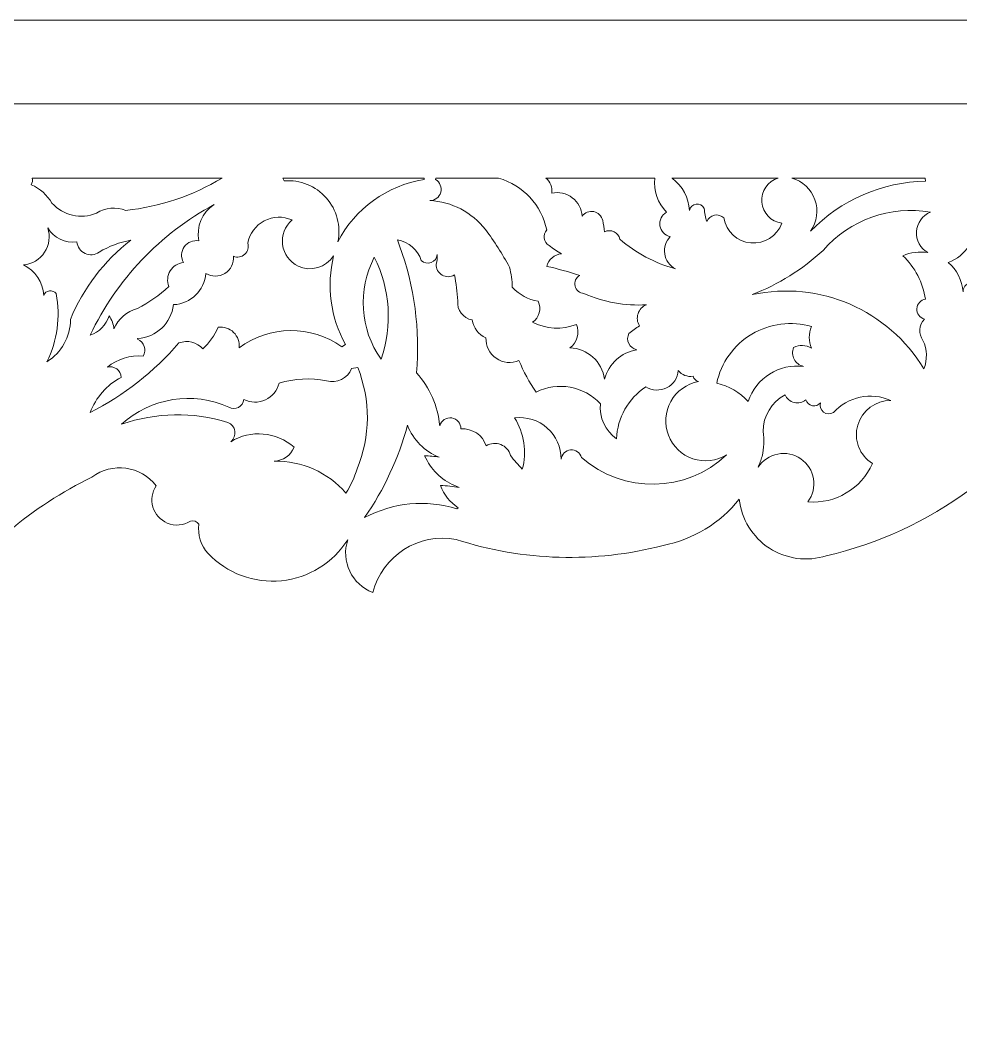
# Model space of a CAD drawing. Header units: millimetres. Extents: x 5152 to 5396, y 165 to 421.
# Drawn here: x 5253.8 to 5311.1, y 226.1 to 287.1 of the extents above; entities that cross this region are included whole.
import ezdxf

# ---------------------------------------------------------------- set-up
doc = ezdxf.new("R2010")
doc.units = ezdxf.units.MM
doc.header["$MEASUREMENT"] = 0
doc.layers.add('SITARA ALL', color=18, linetype='Continuous', true_color=0x000000)

msp = doc.modelspace()

# ---------------------------------------------------------------- linework, layer by layer
at = {"layer": 'SITARA ALL', "lineweight": 9}
for points, knots in [([(5152.045, 287.089), (5152.045, 287.089), (5396.045, 287.089), (5396.045, 287.089), (5396.045, 287.089), (5396.045, 165.089), (5396.045, 165.089), (5396.045, 165.089), (5152.045, 165.089), (5152.045, 165.089), (5152.045, 165.089), (5152.045, 287.089), (5152.045, 287.089)], [0, 0, 0, 0, 0.25, 0.25, 0.25, 0.5, 0.5, 0.5, 0.75, 0.75, 0.75, 1, 1, 1, 1]), ([(5201.198, 232.56), (5201.198, 232.56), (5201.195, 232.585), (5201.195, 232.585), (5201.195, 232.585), (5201.269, 232.667), (5201.269, 232.667), (5201.739, 233.186), (5201.859, 233.933), (5201.574, 234.573), (5199.808, 235.574), (5198.828, 237.55), (5199.097, 239.562), (5199.426, 239.058), (5199.963, 238.729), (5200.56, 238.665), (5201.158, 238.601), (5201.752, 238.809), (5202.18, 239.231), (5202.937, 239.98), (5202.977, 241.189), (5202.269, 241.984), (5202.015, 243.167), (5202.26, 244.403), (5202.946, 245.399), (5203.631, 246.396), (5204.699, 247.065), (5205.895, 247.25), (5207.404, 247.341), (5208.87, 247.783), (5210.179, 248.54), (5212.112, 248.686), (5214.048, 248.282), (5215.762, 247.375), (5216.573, 246.749), (5217.606, 246.487), (5218.617, 246.652), (5218.817, 246.448), (5219.106, 246.359), (5219.386, 246.416), (5219.665, 246.472), (5219.897, 246.666), (5220.002, 246.932), (5221.161, 246.471), (5222.469, 246.59), (5223.526, 247.252), (5224.583, 247.914), (5225.261, 249.038), (5225.353, 250.282), (5226.023, 250.115), (5226.71, 250.483), (5226.941, 251.134), (5227.37, 252.47), (5228.498, 253.464), (5229.878, 253.72), (5231.847, 254.376), (5233.875, 254.842), (5235.932, 255.113), (5238.096, 255.061), (5240.177, 255.938), (5241.649, 257.525), (5241.159, 256.593), (5241.425, 255.444), (5242.276, 254.825), (5243.239, 255.18), (5243.855, 256.123), (5243.79, 257.148), (5244.793, 255.657), (5246.389, 254.671), (5248.171, 254.444), (5249.954, 254.216), (5251.746, 254.768), (5253.092, 255.96), (5254.644, 257.261), (5256.348, 258.372), (5258.166, 259.267), (5259.395, 260.188), (5261.138, 259.946), (5262.073, 258.729), (5261.82, 258.349), (5261.749, 257.876), (5261.879, 257.439), (5262.01, 257.001), (5262.329, 256.645), (5262.749, 256.466), (5263.212, 256.27), (5263.74, 256.313), (5264.165, 256.58), (5264.354, 256.631), (5264.555, 256.562), (5264.673, 256.406), (5264.591, 255.753), (5264.797, 255.097), (5265.238, 254.609), (5266.39, 253.399), (5268.033, 252.788), (5269.695, 252.953), (5271.357, 253.118), (5272.849, 254.04), (5273.74, 255.452), (5273.308, 254.142), (5273.977, 252.723), (5275.264, 252.226), (5275.823, 254.48), (5278.051, 255.901), (5280.331, 255.463), (5284.411, 254.145), (5288.781, 254.018), (5292.93, 255.099), (5294.76, 255.462), (5296.401, 256.458), (5297.568, 257.913), (5297.702, 256.696), (5298.375, 255.604), (5299.402, 254.937), (5300.429, 254.271), (5301.7, 254.101), (5302.866, 254.474), (5306.034, 255.199), (5309.015, 256.575), (5311.622, 258.515), (5313.451, 260.014), (5315.985, 260.317), (5318.116, 259.293), (5317.624, 258.866), (5317.413, 258.2), (5317.569, 257.568), (5317.725, 256.935), (5318.221, 256.443), (5318.856, 256.294), (5319.824, 256.073), (5320.815, 256.55), (5321.246, 257.445), (5321.677, 258.339), (5321.434, 259.412), (5320.657, 260.032), (5321.497, 259.621), (5322.221, 259.005), (5322.761, 258.241), (5322.868, 258.046), (5323.108, 257.967), (5323.31, 258.06), (5323.512, 258.154), (5323.608, 258.387), (5323.529, 258.596), (5323.843, 258.033), (5324.249, 257.527), (5324.729, 257.097), (5324.998, 256.949), (5325.327, 256.962), (5325.583, 257.132), (5325.839, 257.302), (5325.979, 257.601), (5325.946, 257.907), (5326.886, 257.382), (5327.917, 257.038), (5328.984, 256.894), (5329.043, 256.612), (5329.277, 256.401), (5329.564, 256.372), (5329.85, 256.343), (5330.122, 256.503), (5330.237, 256.767), (5330.244, 257.166), (5330.424, 257.543), (5330.731, 257.798), (5331.038, 258.054), (5331.441, 258.163), (5331.835, 258.097), (5332.78, 257.895), (5333.742, 258.356), (5334.175, 259.22), (5334.38, 258.999), (5334.666, 258.871), (5334.968, 258.865), (5335.269, 258.859), (5335.56, 258.977), (5335.773, 259.191), (5336.43, 259.678), (5337.293, 259.79), (5338.052, 259.486), (5338.098, 259.16), (5338.317, 258.884), (5338.626, 258.767), (5338.934, 258.65), (5339.281, 258.711), (5339.532, 258.925), (5341.251, 259.633), (5343.174, 259.675), (5344.922, 259.043), (5345.348, 258.773), (5345.85, 258.653), (5346.352, 258.699), (5347.598, 258.7), (5348.71, 259.476), (5349.139, 260.646), (5349.139, 260.646), (5349.38, 260.646), (5349.38, 260.646), (5349.38, 260.646), (5349.38, 258.02), (5349.38, 258.02), (5349.38, 258.02), (5354.045, 258.02), (5354.045, 258.02), (5354.045, 258.02), (5354.045, 281.993), (5354.045, 281.993), (5354.045, 281.993), (5154.045, 281.993), (5154.045, 281.993), (5154.045, 281.993), (5154.045, 170.186), (5154.045, 170.186), (5154.045, 170.186), (5158.028, 170.186), (5158.028, 170.186), (5158.028, 170.186), (5158.028, 174.65), (5158.028, 174.65), (5158.193, 173.256), (5158.888, 171.981), (5159.969, 171.086), (5160.88, 170.61), (5161.944, 170.521), (5162.921, 170.84), (5163.54, 171.071), (5163.982, 171.623), (5164.069, 172.278), (5164.156, 172.933), (5163.875, 173.582), (5163.338, 173.966), (5162.593, 174.139), (5161.962, 174.632), (5161.613, 175.312), (5161.264, 175.992), (5161.233, 176.792), (5161.527, 177.498), (5162.671, 179.086), (5163.93, 180.589), (5165.291, 181.995), (5166.652, 183.562), (5167.136, 185.704), (5166.58, 187.703), (5167.16, 187.907), (5167.62, 188.354), (5167.839, 188.928), (5168.059, 189.502), (5168.015, 190.143), (5167.719, 190.681), (5168.069, 190.674), (5168.406, 190.813), (5168.651, 191.064), (5168.795, 191.307), (5169.004, 191.504), (5169.256, 191.633), (5169.172, 192.051), (5168.899, 192.406), (5168.515, 192.592), (5168.132, 192.779), (5167.683, 192.775), (5167.303, 192.582), (5167.751, 193.168), (5167.898, 193.93), (5167.698, 194.64), (5167.19, 196.171), (5167.47, 197.855), (5168.443, 199.14), (5168.598, 198.865), (5168.925, 198.736), (5169.226, 198.832), (5169.527, 198.928), (5169.719, 199.221), (5169.686, 199.536), (5169.786, 199.326), (5170.024, 199.221), (5170.246, 199.29), (5170.384, 199.332), (5170.495, 199.436), (5170.546, 199.572), (5170.597, 199.707), (5170.582, 199.859), (5170.506, 199.982), (5170.722, 199.697), (5171.109, 199.606), (5171.429, 199.764), (5171.75, 199.921), (5171.914, 200.284), (5171.82, 200.628), (5172.203, 200.142), (5172.485, 199.585), (5172.649, 198.988), (5173.18, 199.119), (5173.615, 199.499), (5173.815, 200.009), (5174.016, 200.518), (5173.957, 201.092), (5173.658, 201.55), (5173.555, 201.683), (5173.443, 201.808), (5173.323, 201.925), (5177.22, 202.552), (5180.835, 204.339), (5183.698, 207.057), (5184.752, 208.301), (5184.804, 210.108), (5183.82, 211.409), (5184.838, 210.797), (5186.14, 210.952), (5186.983, 211.788), (5187.21, 212.102), (5187.352, 212.471), (5187.393, 212.857), (5187.939, 212.837), (5188.455, 213.104), (5188.754, 213.56), (5189.053, 214.017), (5189.092, 214.596), (5188.856, 215.089), (5188.692, 215.432), (5188.47, 215.745), (5188.199, 216.012), (5188.908, 215.477), (5189.812, 215.271), (5190.683, 215.447), (5191.554, 215.623), (5192.308, 216.163), (5192.754, 216.932), (5195.171, 216.604), (5197.556, 217.717), (5198.853, 219.783), (5199.279, 220.621), (5199.285, 221.609), (5198.868, 222.452), (5198.452, 223.294), (5197.663, 223.89), (5196.739, 224.059), (5197.607, 224.361), (5198.329, 224.981), (5198.758, 225.794), (5200.775, 227.415), (5201.717, 230.025), (5201.198, 232.56)], [0, 0, 0, 0, 0.008772, 0.008772, 0.008772, 0.017544, 0.017544, 0.017544, 0.026316, 0.026316, 0.026316, 0.035088, 0.035088, 0.035088, 0.04386, 0.04386, 0.04386, 0.052632, 0.052632, 0.052632, 0.061404, 0.061404, 0.061404, 0.070175, 0.070175, 0.070175, 0.078947, 0.078947, 0.078947, 0.087719, 0.087719, 0.087719, 0.096491, 0.096491, 0.096491, 0.105263, 0.105263, 0.105263, 0.114035, 0.114035, 0.114035, 0.122807, 0.122807, 0.122807, 0.131579, 0.131579, 0.131579, 0.140351, 0.140351, 0.140351, 0.149123, 0.149123, 0.149123, 0.157895, 0.157895, 0.157895, 0.166667, 0.166667, 0.166667, 0.175439, 0.175439, 0.175439, 0.184211, 0.184211, 0.184211, 0.192982, 0.192982, 0.192982, 0.201754, 0.201754, 0.201754, 0.210526, 0.210526, 0.210526, 0.219298, 0.219298, 0.219298, 0.22807, 0.22807, 0.22807, 0.236842, 0.236842, 0.236842, 0.245614, 0.245614, 0.245614, 0.254386, 0.254386, 0.254386, 0.263158, 0.263158, 0.263158, 0.27193, 0.27193, 0.27193, 0.280702, 0.280702, 0.280702, 0.289474, 0.289474, 0.289474, 0.298246, 0.298246, 0.298246, 0.307018, 0.307018, 0.307018, 0.315789, 0.315789, 0.315789, 0.324561, 0.324561, 0.324561, 0.333333, 0.333333, 0.333333, 0.342105, 0.342105, 0.342105, 0.350877, 0.350877, 0.350877, 0.359649, 0.359649, 0.359649, 0.368421, 0.368421, 0.368421, 0.377193, 0.377193, 0.377193, 0.385965, 0.385965, 0.385965, 0.394737, 0.394737, 0.394737, 0.403509, 0.403509, 0.403509, 0.412281, 0.412281, 0.412281, 0.421053, 0.421053, 0.421053, 0.429825, 0.429825, 0.429825, 0.438596, 0.438596, 0.438596, 0.447368, 0.447368, 0.447368, 0.45614, 0.45614, 0.45614, 0.464912, 0.464912, 0.464912, 0.473684, 0.473684, 0.473684, 0.482456, 0.482456, 0.482456, 0.491228, 0.491228, 0.491228, 0.5, 0.5, 0.5, 0.508772, 0.508772, 0.508772, 0.517544, 0.517544, 0.517544, 0.526316, 0.526316, 0.526316, 0.535088, 0.535088, 0.535088, 0.54386, 0.54386, 0.54386, 0.552632, 0.552632, 0.552632, 0.561404, 0.561404, 0.561404, 0.570175, 0.570175, 0.570175, 0.578947, 0.578947, 0.578947, 0.587719, 0.587719, 0.587719, 0.596491, 0.596491, 0.596491, 0.605263, 0.605263, 0.605263, 0.614035, 0.614035, 0.614035, 0.622807, 0.622807, 0.622807, 0.631579, 0.631579, 0.631579, 0.640351, 0.640351, 0.640351, 0.649123, 0.649123, 0.649123, 0.657895, 0.657895, 0.657895, 0.666667, 0.666667, 0.666667, 0.675439, 0.675439, 0.675439, 0.684211, 0.684211, 0.684211, 0.692982, 0.692982, 0.692982, 0.701754, 0.701754, 0.701754, 0.710526, 0.710526, 0.710526, 0.719298, 0.719298, 0.719298, 0.72807, 0.72807, 0.72807, 0.736842, 0.736842, 0.736842, 0.745614, 0.745614, 0.745614, 0.754386, 0.754386, 0.754386, 0.763158, 0.763158, 0.763158, 0.77193, 0.77193, 0.77193, 0.780702, 0.780702, 0.780702, 0.789474, 0.789474, 0.789474, 0.798246, 0.798246, 0.798246, 0.807018, 0.807018, 0.807018, 0.815789, 0.815789, 0.815789, 0.824561, 0.824561, 0.824561, 0.833333, 0.833333, 0.833333, 0.842105, 0.842105, 0.842105, 0.850877, 0.850877, 0.850877, 0.859649, 0.859649, 0.859649, 0.868421, 0.868421, 0.868421, 0.877193, 0.877193, 0.877193, 0.885965, 0.885965, 0.885965, 0.894737, 0.894737, 0.894737, 0.903509, 0.903509, 0.903509, 0.912281, 0.912281, 0.912281, 0.921053, 0.921053, 0.921053, 0.929825, 0.929825, 0.929825, 0.938596, 0.938596, 0.938596, 0.947368, 0.947368, 0.947368, 0.95614, 0.95614, 0.95614, 0.964912, 0.964912, 0.964912, 0.973684, 0.973684, 0.973684, 0.982456, 0.982456, 0.982456, 0.991228, 0.991228, 0.991228, 1, 1, 1, 1]), ([(5346.891, 219.618), (5346.891, 219.618), (5346.894, 219.593), (5346.894, 219.593), (5346.894, 219.593), (5346.821, 219.512), (5346.821, 219.512), (5346.35, 218.992), (5346.23, 218.245), (5346.515, 217.605), (5348.281, 216.605), (5349.261, 214.628), (5348.992, 212.617), (5348.663, 213.12), (5348.126, 213.449), (5347.529, 213.513), (5346.931, 213.577), (5346.337, 213.369), (5345.909, 212.947), (5345.152, 212.198), (5345.112, 210.99), (5345.82, 210.194), (5346.075, 209.011), (5345.829, 207.775), (5345.144, 206.779), (5344.458, 205.782), (5343.39, 205.113), (5342.194, 204.928), (5340.685, 204.837), (5339.219, 204.395), (5337.91, 203.638), (5335.977, 203.492), (5334.041, 203.896), (5332.327, 204.803), (5331.516, 205.429), (5330.483, 205.691), (5329.472, 205.526), (5329.272, 205.73), (5328.983, 205.819), (5328.703, 205.762), (5328.424, 205.706), (5328.192, 205.512), (5328.087, 205.247), (5326.928, 205.707), (5325.62, 205.589), (5324.563, 204.927), (5323.506, 204.265), (5322.828, 203.14), (5322.736, 201.896), (5322.066, 202.064), (5321.379, 201.695), (5321.148, 201.044), (5320.72, 199.708), (5319.591, 198.715), (5318.211, 198.458), (5316.242, 197.803), (5314.214, 197.336), (5312.157, 197.065), (5309.993, 197.118), (5307.912, 196.24), (5306.44, 194.653), (5306.931, 195.585), (5306.664, 196.734), (5305.813, 197.353), (5304.85, 196.999), (5304.234, 196.055), (5304.299, 195.03), (5303.296, 196.521), (5301.7, 197.507), (5299.918, 197.735), (5298.135, 197.962), (5296.343, 197.41), (5294.998, 196.219), (5293.445, 194.917), (5291.741, 193.806), (5289.923, 192.911), (5288.694, 191.99), (5286.951, 192.232), (5286.016, 193.45), (5286.27, 193.829), (5286.341, 194.302), (5286.21, 194.74), (5286.079, 195.177), (5285.76, 195.533), (5285.34, 195.712), (5284.878, 195.908), (5284.349, 195.865), (5283.924, 195.598), (5283.735, 195.547), (5283.534, 195.616), (5283.416, 195.772), (5283.498, 196.425), (5283.292, 197.081), (5282.851, 197.57), (5281.699, 198.779), (5280.056, 199.39), (5278.394, 199.225), (5276.732, 199.06), (5275.24, 198.139), (5274.349, 196.726), (5274.781, 198.037), (5274.112, 199.455), (5272.825, 199.952), (5272.266, 197.698), (5270.038, 196.277), (5267.758, 196.715), (5263.678, 198.033), (5259.308, 198.16), (5255.159, 197.079), (5253.329, 196.716), (5251.688, 195.72), (5250.521, 194.265), (5250.387, 195.482), (5249.715, 196.574), (5248.687, 197.241), (5247.66, 197.907), (5246.389, 198.077), (5245.223, 197.704), (5242.055, 196.979), (5239.074, 195.603), (5236.467, 193.663), (5234.638, 192.164), (5232.104, 191.861), (5229.973, 192.885), (5230.465, 193.312), (5230.677, 193.978), (5230.52, 194.61), (5230.364, 195.243), (5229.868, 195.735), (5229.234, 195.884), (5228.265, 196.105), (5227.274, 195.628), (5226.843, 194.733), (5226.412, 193.839), (5226.656, 192.766), (5227.432, 192.147), (5226.592, 192.557), (5225.868, 193.173), (5225.328, 193.937), (5225.221, 194.132), (5224.981, 194.211), (5224.779, 194.118), (5224.577, 194.024), (5224.481, 193.791), (5224.56, 193.583), (5224.246, 194.145), (5223.84, 194.651), (5223.36, 195.081), (5223.091, 195.23), (5222.762, 195.216), (5222.506, 195.046), (5222.25, 194.876), (5222.11, 194.577), (5222.143, 194.272), (5221.203, 194.796), (5220.172, 195.14), (5219.105, 195.284), (5219.046, 195.566), (5218.812, 195.777), (5218.525, 195.806), (5218.239, 195.835), (5217.967, 195.675), (5217.852, 195.411), (5217.846, 195.012), (5217.665, 194.635), (5217.358, 194.38), (5217.051, 194.124), (5216.648, 194.015), (5216.254, 194.081), (5215.309, 194.283), (5214.347, 193.822), (5213.914, 192.958), (5213.709, 193.179), (5213.423, 193.308), (5213.121, 193.313), (5212.82, 193.319), (5212.529, 193.201), (5212.316, 192.987), (5211.659, 192.5), (5210.796, 192.389), (5210.037, 192.692), (5209.991, 193.018), (5209.772, 193.294), (5209.463, 193.411), (5209.155, 193.528), (5208.808, 193.468), (5208.557, 193.253), (5206.838, 192.545), (5204.915, 192.504), (5203.167, 193.136), (5202.741, 193.405), (5202.239, 193.526), (5201.737, 193.479), (5200.491, 193.478), (5199.379, 192.702), (5198.95, 191.532), (5198.95, 191.532), (5198.709, 191.532), (5198.709, 191.532), (5198.709, 191.532), (5198.709, 194.158), (5198.709, 194.158), (5198.709, 194.158), (5194.045, 194.158), (5194.045, 194.158), (5194.045, 194.158), (5194.045, 170.186), (5194.045, 170.186), (5194.045, 170.186), (5394.045, 170.186), (5394.045, 170.186), (5394.045, 170.186), (5394.045, 281.993), (5394.045, 281.993), (5394.045, 281.993), (5390.061, 281.993), (5390.061, 281.993), (5390.061, 281.993), (5390.061, 277.528), (5390.061, 277.528), (5389.896, 278.922), (5389.201, 280.197), (5388.12, 281.092), (5387.209, 281.568), (5386.145, 281.658), (5385.168, 281.338), (5384.549, 281.108), (5384.108, 280.555), (5384.02, 279.9), (5383.933, 279.245), (5384.214, 278.596), (5384.751, 278.212), (5385.496, 278.039), (5386.127, 277.546), (5386.476, 276.866), (5386.825, 276.186), (5386.856, 275.386), (5386.562, 274.68), (5385.418, 273.092), (5384.16, 271.589), (5382.798, 270.183), (5381.437, 268.616), (5380.953, 266.474), (5381.509, 264.475), (5380.929, 264.272), (5380.469, 263.824), (5380.25, 263.25), (5380.03, 262.676), (5380.074, 262.035), (5380.371, 261.497), (5380.02, 261.504), (5379.683, 261.365), (5379.438, 261.114), (5379.294, 260.871), (5379.085, 260.674), (5378.834, 260.546), (5378.917, 260.127), (5379.19, 259.772), (5379.574, 259.586), (5379.957, 259.399), (5380.406, 259.403), (5380.786, 259.596), (5380.338, 259.01), (5380.191, 258.248), (5380.391, 257.538), (5380.899, 256.007), (5380.619, 254.324), (5379.646, 253.038), (5379.491, 253.313), (5379.164, 253.442), (5378.863, 253.346), (5378.562, 253.25), (5378.37, 252.957), (5378.403, 252.643), (5378.303, 252.852), (5378.065, 252.957), (5377.844, 252.888), (5377.705, 252.846), (5377.594, 252.742), (5377.543, 252.606), (5377.492, 252.471), (5377.507, 252.319), (5377.583, 252.196), (5377.367, 252.481), (5376.98, 252.572), (5376.66, 252.415), (5376.339, 252.257), (5376.175, 251.895), (5376.269, 251.55), (5375.886, 252.036), (5375.604, 252.593), (5375.44, 253.19), (5374.909, 253.059), (5374.474, 252.679), (5374.274, 252.17), (5374.073, 251.66), (5374.132, 251.086), (5374.431, 250.628), (5374.534, 250.496), (5374.646, 250.37), (5374.766, 250.253), (5370.869, 249.626), (5367.254, 247.839), (5364.391, 245.121), (5363.337, 243.877), (5363.285, 242.07), (5364.269, 240.77), (5363.251, 241.381), (5361.95, 241.226), (5361.106, 240.39), (5360.879, 240.076), (5360.737, 239.707), (5360.696, 239.321), (5360.15, 239.341), (5359.634, 239.074), (5359.335, 238.618), (5359.036, 238.161), (5358.997, 237.582), (5359.233, 237.089), (5359.397, 236.746), (5359.619, 236.433), (5359.89, 236.166), (5359.181, 236.701), (5358.277, 236.907), (5357.406, 236.731), (5356.535, 236.555), (5355.781, 236.015), (5355.335, 235.246), (5352.918, 235.574), (5350.534, 234.461), (5349.236, 232.395), (5348.81, 231.557), (5348.804, 230.569), (5349.221, 229.727), (5349.637, 228.884), (5350.426, 228.288), (5351.35, 228.119), (5350.482, 227.817), (5349.76, 227.197), (5349.331, 226.384), (5347.314, 224.763), (5346.372, 222.153), (5346.891, 219.618)], [0, 0, 0, 0, 0.008772, 0.008772, 0.008772, 0.017544, 0.017544, 0.017544, 0.026316, 0.026316, 0.026316, 0.035088, 0.035088, 0.035088, 0.04386, 0.04386, 0.04386, 0.052632, 0.052632, 0.052632, 0.061404, 0.061404, 0.061404, 0.070175, 0.070175, 0.070175, 0.078947, 0.078947, 0.078947, 0.087719, 0.087719, 0.087719, 0.096491, 0.096491, 0.096491, 0.105263, 0.105263, 0.105263, 0.114035, 0.114035, 0.114035, 0.122807, 0.122807, 0.122807, 0.131579, 0.131579, 0.131579, 0.140351, 0.140351, 0.140351, 0.149123, 0.149123, 0.149123, 0.157895, 0.157895, 0.157895, 0.166667, 0.166667, 0.166667, 0.175439, 0.175439, 0.175439, 0.184211, 0.184211, 0.184211, 0.192982, 0.192982, 0.192982, 0.201754, 0.201754, 0.201754, 0.210526, 0.210526, 0.210526, 0.219298, 0.219298, 0.219298, 0.22807, 0.22807, 0.22807, 0.236842, 0.236842, 0.236842, 0.245614, 0.245614, 0.245614, 0.254386, 0.254386, 0.254386, 0.263158, 0.263158, 0.263158, 0.27193, 0.27193, 0.27193, 0.280702, 0.280702, 0.280702, 0.289474, 0.289474, 0.289474, 0.298246, 0.298246, 0.298246, 0.307018, 0.307018, 0.307018, 0.315789, 0.315789, 0.315789, 0.324561, 0.324561, 0.324561, 0.333333, 0.333333, 0.333333, 0.342105, 0.342105, 0.342105, 0.350877, 0.350877, 0.350877, 0.359649, 0.359649, 0.359649, 0.368421, 0.368421, 0.368421, 0.377193, 0.377193, 0.377193, 0.385965, 0.385965, 0.385965, 0.394737, 0.394737, 0.394737, 0.403509, 0.403509, 0.403509, 0.412281, 0.412281, 0.412281, 0.421053, 0.421053, 0.421053, 0.429825, 0.429825, 0.429825, 0.438596, 0.438596, 0.438596, 0.447368, 0.447368, 0.447368, 0.45614, 0.45614, 0.45614, 0.464912, 0.464912, 0.464912, 0.473684, 0.473684, 0.473684, 0.482456, 0.482456, 0.482456, 0.491228, 0.491228, 0.491228, 0.5, 0.5, 0.5, 0.508772, 0.508772, 0.508772, 0.517544, 0.517544, 0.517544, 0.526316, 0.526316, 0.526316, 0.535088, 0.535088, 0.535088, 0.54386, 0.54386, 0.54386, 0.552632, 0.552632, 0.552632, 0.561404, 0.561404, 0.561404, 0.570175, 0.570175, 0.570175, 0.578947, 0.578947, 0.578947, 0.587719, 0.587719, 0.587719, 0.596491, 0.596491, 0.596491, 0.605263, 0.605263, 0.605263, 0.614035, 0.614035, 0.614035, 0.622807, 0.622807, 0.622807, 0.631579, 0.631579, 0.631579, 0.640351, 0.640351, 0.640351, 0.649123, 0.649123, 0.649123, 0.657895, 0.657895, 0.657895, 0.666667, 0.666667, 0.666667, 0.675439, 0.675439, 0.675439, 0.684211, 0.684211, 0.684211, 0.692982, 0.692982, 0.692982, 0.701754, 0.701754, 0.701754, 0.710526, 0.710526, 0.710526, 0.719298, 0.719298, 0.719298, 0.72807, 0.72807, 0.72807, 0.736842, 0.736842, 0.736842, 0.745614, 0.745614, 0.745614, 0.754386, 0.754386, 0.754386, 0.763158, 0.763158, 0.763158, 0.77193, 0.77193, 0.77193, 0.780702, 0.780702, 0.780702, 0.789474, 0.789474, 0.789474, 0.798246, 0.798246, 0.798246, 0.807018, 0.807018, 0.807018, 0.815789, 0.815789, 0.815789, 0.824561, 0.824561, 0.824561, 0.833333, 0.833333, 0.833333, 0.842105, 0.842105, 0.842105, 0.850877, 0.850877, 0.850877, 0.859649, 0.859649, 0.859649, 0.868421, 0.868421, 0.868421, 0.877193, 0.877193, 0.877193, 0.885965, 0.885965, 0.885965, 0.894737, 0.894737, 0.894737, 0.903509, 0.903509, 0.903509, 0.912281, 0.912281, 0.912281, 0.921053, 0.921053, 0.921053, 0.929825, 0.929825, 0.929825, 0.938596, 0.938596, 0.938596, 0.947368, 0.947368, 0.947368, 0.95614, 0.95614, 0.95614, 0.964912, 0.964912, 0.964912, 0.973684, 0.973684, 0.973684, 0.982456, 0.982456, 0.982456, 0.991228, 0.991228, 0.991228, 1, 1, 1, 1]), ([(5258.44, 275.332), (5257.499, 274.937), (5256.411, 275.184), (5255.732, 275.946), (5255.436, 276.437), (5254.998, 276.826), (5254.475, 277.061), (5254.542, 277.186), (5254.56, 277.331), (5254.524, 277.468), (5254.524, 277.468), (5266.086, 277.468), (5266.086, 277.468), (5264.301, 276.39), (5262.3, 275.718), (5260.227, 275.499), (5259.639, 275.736), (5258.974, 275.673), (5258.44, 275.332)], [0, 0, 0, 0, 0.166667, 0.166667, 0.166667, 0.333333, 0.333333, 0.333333, 0.5, 0.5, 0.5, 0.666667, 0.666667, 0.666667, 0.833333, 0.833333, 0.833333, 1, 1, 1, 1]), ([(5273.132, 273.582), (5273.335, 274.536), (5273.075, 275.528), (5272.431, 276.26), (5271.787, 276.992), (5270.836, 277.377), (5269.865, 277.298), (5269.865, 277.298), (5269.788, 277.468), (5269.788, 277.468), (5269.788, 277.468), (5278.395, 277.468), (5278.395, 277.468), (5278.395, 277.468), (5278.388, 277.377), (5278.388, 277.377), (5276.13, 277.021), (5274.179, 275.613), (5273.132, 273.582)], [0, 0, 0, 0, 0.166667, 0.166667, 0.166667, 0.333333, 0.333333, 0.333333, 0.5, 0.5, 0.5, 0.666667, 0.666667, 0.666667, 0.833333, 0.833333, 0.833333, 1, 1, 1, 1]), ([(5283.744, 270.825), (5283.747, 271.238), (5283.691, 271.65), (5283.578, 272.048), (5283.148, 272.845), (5282.66, 273.609), (5282.117, 274.334), (5281.301, 275.387), (5280.067, 276.03), (5278.736, 276.094), (5279.049, 276.093), (5279.322, 276.302), (5279.403, 276.604), (5279.483, 276.905), (5279.35, 277.223), (5279.079, 277.377), (5279.079, 277.377), (5279.091, 277.468), (5279.091, 277.468), (5279.091, 277.468), (5282.894, 277.468), (5282.894, 277.468), (5282.894, 277.468), (5282.922, 277.461), (5282.922, 277.461), (5284.411, 277.042), (5285.541, 275.823), (5285.847, 274.307), (5285.72, 274.172), (5285.663, 273.986), (5285.692, 273.803), (5285.72, 273.62), (5285.832, 273.461), (5285.994, 273.371), (5286.23, 273.178), (5286.481, 273.005), (5286.744, 272.851), (5286.313, 272.818), (5285.952, 272.513), (5285.848, 272.093), (5286.526, 271.944), (5287.196, 271.759), (5287.854, 271.542), (5287.63, 271.409), (5287.518, 271.147), (5287.578, 270.893), (5287.638, 270.64), (5287.856, 270.456), (5288.116, 270.438), (5289.311, 269.911), (5290.614, 269.676), (5291.918, 269.753), (5291.676, 269.655), (5291.49, 269.457), (5291.408, 269.21), (5291.325, 268.962), (5291.356, 268.692), (5291.492, 268.469), (5291.265, 268.335), (5291.052, 268.18), (5290.854, 268.006), (5290.753, 267.814), (5290.749, 267.585), (5290.843, 267.389), (5290.938, 267.193), (5291.12, 267.053), (5291.334, 267.013), (5290.386, 266.858), (5289.617, 266.162), (5289.37, 265.234), (5289.221, 266.296), (5288.331, 267.097), (5287.259, 267.131), (5287.711, 267.453), (5287.876, 268.048), (5287.652, 268.556), (5286.782, 268.22), (5285.81, 268.267), (5284.976, 268.686), (5285.403, 268.962), (5285.551, 269.516), (5285.319, 269.968), (5284.726, 270.074), (5284.182, 270.366), (5283.766, 270.802), (5283.766, 270.802), (5283.744, 270.825), (5283.744, 270.825)], [0, 0, 0, 0, 0.034483, 0.034483, 0.034483, 0.068966, 0.068966, 0.068966, 0.103448, 0.103448, 0.103448, 0.137931, 0.137931, 0.137931, 0.172414, 0.172414, 0.172414, 0.206897, 0.206897, 0.206897, 0.241379, 0.241379, 0.241379, 0.275862, 0.275862, 0.275862, 0.310345, 0.310345, 0.310345, 0.344828, 0.344828, 0.344828, 0.37931, 0.37931, 0.37931, 0.413793, 0.413793, 0.413793, 0.448276, 0.448276, 0.448276, 0.482759, 0.482759, 0.482759, 0.517241, 0.517241, 0.517241, 0.551724, 0.551724, 0.551724, 0.586207, 0.586207, 0.586207, 0.62069, 0.62069, 0.62069, 0.655172, 0.655172, 0.655172, 0.689655, 0.689655, 0.689655, 0.724138, 0.724138, 0.724138, 0.758621, 0.758621, 0.758621, 0.793103, 0.793103, 0.793103, 0.827586, 0.827586, 0.827586, 0.862069, 0.862069, 0.862069, 0.896552, 0.896552, 0.896552, 0.931034, 0.931034, 0.931034, 0.965517, 0.965517, 0.965517, 1, 1, 1, 1]), ([(5293.678, 271.949), (5292.431, 272.288), (5291.275, 272.903), (5290.297, 273.748), (5290.258, 273.947), (5290.128, 274.115), (5289.945, 274.203), (5289.762, 274.29), (5289.549, 274.286), (5289.371, 274.191), (5289.347, 274.425), (5289.309, 274.657), (5289.255, 274.886), (5289.197, 275.158), (5288.983, 275.369), (5288.711, 275.424), (5288.439, 275.48), (5288.16, 275.369), (5288, 275.142), (5287.977, 275.587), (5287.759, 276), (5287.405, 276.27), (5287.05, 276.54), (5286.595, 276.64), (5286.159, 276.544), (5286.2, 276.894), (5286.062, 277.241), (5285.793, 277.468), (5285.793, 277.468), (5292.432, 277.468), (5292.432, 277.468), (5292.35, 276.704), (5292.608, 275.944), (5293.139, 275.388), (5292.847, 275.224), (5292.687, 274.897), (5292.739, 274.565), (5292.791, 274.234), (5293.044, 273.971), (5293.372, 273.905), (5293.097, 273.628), (5292.969, 273.236), (5293.03, 272.85), (5293.09, 272.463), (5293.331, 272.129), (5293.678, 271.949)], [0, 0, 0, 0, 0.066667, 0.066667, 0.066667, 0.133333, 0.133333, 0.133333, 0.2, 0.2, 0.2, 0.266667, 0.266667, 0.266667, 0.333333, 0.333333, 0.333333, 0.4, 0.4, 0.4, 0.466667, 0.466667, 0.466667, 0.533333, 0.533333, 0.533333, 0.6, 0.6, 0.6, 0.666667, 0.666667, 0.666667, 0.733333, 0.733333, 0.733333, 0.8, 0.8, 0.8, 0.866667, 0.866667, 0.866667, 0.933333, 0.933333, 0.933333, 1, 1, 1, 1]), ([(5300.156, 274.719), (5299.875, 273.937), (5299.099, 273.444), (5298.271, 273.519), (5297.443, 273.593), (5296.77, 274.219), (5296.633, 275.039), (5296.48, 275.189), (5296.262, 275.253), (5296.053, 275.208), (5295.843, 275.164), (5295.67, 275.017), (5295.591, 274.817), (5295.511, 275.079), (5295.46, 275.348), (5295.44, 275.621), (5295.349, 275.808), (5295.148, 275.916), (5294.942, 275.887), (5294.736, 275.858), (5294.572, 275.7), (5294.537, 275.495), (5294.499, 276.272), (5294.115, 276.99), (5293.489, 277.453), (5293.489, 277.453), (5293.468, 277.468), (5293.468, 277.468), (5293.468, 277.468), (5299.935, 277.468), (5299.935, 277.468), (5299.304, 277.271), (5298.894, 276.664), (5298.947, 276.005), (5299, 275.346), (5299.502, 274.813), (5300.156, 274.719)], [0, 0, 0, 0, 0.083333, 0.083333, 0.083333, 0.166667, 0.166667, 0.166667, 0.25, 0.25, 0.25, 0.333333, 0.333333, 0.333333, 0.416667, 0.416667, 0.416667, 0.5, 0.5, 0.5, 0.583333, 0.583333, 0.583333, 0.666667, 0.666667, 0.666667, 0.75, 0.75, 0.75, 0.833333, 0.833333, 0.833333, 0.916667, 0.916667, 0.916667, 1, 1, 1, 1]), ([(5301.907, 274.241), (5302.3, 274.796), (5302.4, 275.507), (5302.173, 276.149), (5301.947, 276.791), (5301.424, 277.283), (5300.77, 277.468), (5300.77, 277.468), (5308.879, 277.468), (5308.879, 277.468), (5308.879, 277.468), (5308.914, 277.286), (5308.914, 277.286), (5306.268, 277.23), (5303.752, 276.138), (5301.907, 274.241)], [0, 0, 0, 0, 0.2, 0.2, 0.2, 0.4, 0.4, 0.4, 0.6, 0.6, 0.6, 0.8, 0.8, 0.8, 1, 1, 1, 1]), ([(5258.058, 267.911), (5259.664, 271.293), (5262.309, 274.077), (5265.603, 275.855), (5264.866, 275.38), (5264.498, 274.501), (5264.677, 273.642), (5264.334, 273.709), (5263.985, 273.569), (5263.784, 273.284), (5263.583, 272.999), (5263.568, 272.624), (5263.745, 272.324), (5263.409, 272.294), (5263.106, 272.108), (5262.929, 271.82), (5262.752, 271.532), (5262.723, 271.177), (5262.849, 270.864), (5262.272, 270.34), (5261.63, 269.892), (5260.94, 269.53), (5260.296, 269.355), (5259.767, 268.895), (5259.505, 268.281), (5259.484, 268.569), (5259.38, 268.845), (5259.207, 269.076), (5259.033, 268.526), (5258.605, 268.093), (5258.058, 267.911)], [0, 0, 0, 0, 0.1, 0.1, 0.1, 0.2, 0.2, 0.2, 0.3, 0.3, 0.3, 0.4, 0.4, 0.4, 0.5, 0.5, 0.5, 0.6, 0.6, 0.6, 0.7, 0.7, 0.7, 0.8, 0.8, 0.8, 0.9, 0.9, 0.9, 1, 1, 1, 1]), ([(5308.809, 265.844), (5306.651, 269.433), (5302.456, 271.254), (5298.361, 270.373), (5299.955, 270.994), (5301.417, 271.907), (5302.674, 273.067), (5304.294, 274.926), (5306.768, 275.808), (5309.2, 275.395), (5308.718, 275.191), (5308.392, 274.733), (5308.358, 274.21), (5308.323, 273.688), (5308.586, 273.191), (5309.038, 272.926), (5308.527, 273.015), (5308.001, 272.951), (5307.528, 272.741), (5308.265, 272.033), (5308.75, 271.102), (5308.908, 270.093), (5308.615, 270.052), (5308.392, 269.811), (5308.376, 269.516), (5308.359, 269.222), (5308.553, 268.956), (5308.839, 268.884), (5308.499, 268.526), (5308.461, 267.978), (5308.749, 267.578), (5309.008, 267.033), (5309.029, 266.405), (5308.809, 265.844)], [0, 0, 0, 0, 0.090909, 0.090909, 0.090909, 0.181818, 0.181818, 0.181818, 0.272727, 0.272727, 0.272727, 0.363636, 0.363636, 0.363636, 0.454545, 0.454545, 0.454545, 0.545455, 0.545455, 0.545455, 0.636364, 0.636364, 0.636364, 0.727273, 0.727273, 0.727273, 0.818182, 0.818182, 0.818182, 0.909091, 0.909091, 0.909091, 1, 1, 1, 1]), ([(5258.057, 263.191), (5258.403, 264.108), (5259.071, 264.87), (5259.935, 265.334), (5259.93, 265.537), (5259.833, 265.726), (5259.671, 265.848), (5259.508, 265.97), (5259.299, 266.011), (5259.103, 265.96), (5259.717, 266.456), (5260.499, 266.697), (5261.286, 266.631), (5261.392, 266.81), (5261.415, 267.026), (5261.349, 267.223), (5261.283, 267.421), (5261.134, 267.58), (5260.942, 267.658), (5260.942, 267.658), (5260.949, 267.696), (5260.949, 267.696), (5262.08, 267.77), (5262.998, 268.637), (5263.132, 269.762), (5264.175, 269.809), (5265.02, 270.624), (5265.1, 271.665), (5265.456, 271.444), (5265.906, 271.444), (5266.262, 271.664), (5266.618, 271.885), (5266.818, 272.289), (5266.778, 272.706), (5267.011, 272.609), (5267.28, 272.656), (5267.467, 272.826), (5267.654, 272.996), (5267.726, 273.259), (5267.653, 273.501), (5267.761, 274.084), (5268.131, 274.585), (5268.656, 274.861), (5269.181, 275.137), (5269.804, 275.157), (5270.345, 274.916), (5269.912, 274.544), (5269.696, 273.979), (5269.771, 273.414), (5269.846, 272.848), (5270.201, 272.358), (5270.716, 272.112), (5271.49, 271.742), (5272.418, 272.01), (5272.874, 272.737), (5272.432, 270.907), (5272.689, 268.98), (5273.597, 267.331), (5273.597, 267.331), (5273.38, 267.196), (5273.38, 267.196), (5271.499, 268.532), (5268.976, 268.507), (5267.124, 267.132), (5267.164, 267.48), (5267.041, 267.827), (5266.791, 268.072), (5266.54, 268.316), (5266.191, 268.431), (5265.844, 268.382), (5265.628, 267.886), (5265.313, 267.439), (5264.92, 267.068), (5264.555, 267.478), (5263.978, 267.622), (5263.463, 267.431), (5261.953, 265.682), (5260.116, 264.241), (5258.057, 263.191)], [0, 0, 0, 0, 0.038462, 0.038462, 0.038462, 0.076923, 0.076923, 0.076923, 0.115385, 0.115385, 0.115385, 0.153846, 0.153846, 0.153846, 0.192308, 0.192308, 0.192308, 0.230769, 0.230769, 0.230769, 0.269231, 0.269231, 0.269231, 0.307692, 0.307692, 0.307692, 0.346154, 0.346154, 0.346154, 0.384615, 0.384615, 0.384615, 0.423077, 0.423077, 0.423077, 0.461538, 0.461538, 0.461538, 0.5, 0.5, 0.5, 0.538462, 0.538462, 0.538462, 0.576923, 0.576923, 0.576923, 0.615385, 0.615385, 0.615385, 0.653846, 0.653846, 0.653846, 0.692308, 0.692308, 0.692308, 0.730769, 0.730769, 0.730769, 0.769231, 0.769231, 0.769231, 0.807692, 0.807692, 0.807692, 0.846154, 0.846154, 0.846154, 0.884615, 0.884615, 0.884615, 0.923077, 0.923077, 0.923077, 0.961538, 0.961538, 0.961538, 1, 1, 1, 1]), ([(5311.924, 267.329), (5312.136, 268.467), (5312.233, 269.624), (5312.213, 270.782), (5312.106, 271.01), (5311.854, 271.133), (5311.609, 271.077), (5311.363, 271.021), (5311.189, 270.802), (5311.192, 270.55), (5311.14, 271.24), (5310.816, 271.88), (5310.292, 272.332), (5311.359, 272.728), (5312.038, 273.776), (5311.963, 274.912), (5312.15, 274.127), (5312.711, 273.485), (5313.464, 273.194), (5314.217, 272.904), (5315.063, 273.002), (5315.729, 273.458), (5314.209, 271.582), (5312.93, 269.523), (5311.924, 267.329)], [0, 0, 0, 0, 0.125, 0.125, 0.125, 0.25, 0.25, 0.25, 0.375, 0.375, 0.375, 0.5, 0.5, 0.5, 0.625, 0.625, 0.625, 0.75, 0.75, 0.75, 0.875, 0.875, 0.875, 1, 1, 1, 1]), ([(5255.423, 266.285), (5256.064, 267.567), (5256.26, 269.024), (5255.98, 270.43), (5255.886, 270.556), (5255.731, 270.621), (5255.575, 270.6), (5255.419, 270.579), (5255.287, 270.475), (5255.229, 270.328), (5255.191, 271.123), (5254.721, 271.832), (5254.005, 272.176), (5254.527, 272.227), (5254.997, 272.512), (5255.284, 272.951), (5255.571, 273.39), (5255.643, 273.935), (5255.481, 274.434), (5255.846, 273.82), (5256.543, 273.486), (5257.25, 273.585), (5257.274, 273.276), (5257.464, 273.005), (5257.746, 272.875), (5258.028, 272.746), (5258.357, 272.779), (5258.608, 272.962), (5259.199, 273.321), (5259.853, 273.565), (5260.535, 273.681), (5258.904, 272.427), (5257.637, 270.763), (5256.861, 268.858), (5256.857, 267.81), (5256.313, 266.838), (5255.423, 266.285)], [0, 0, 0, 0, 0.083333, 0.083333, 0.083333, 0.166667, 0.166667, 0.166667, 0.25, 0.25, 0.25, 0.333333, 0.333333, 0.333333, 0.416667, 0.416667, 0.416667, 0.5, 0.5, 0.5, 0.583333, 0.583333, 0.583333, 0.666667, 0.666667, 0.666667, 0.75, 0.75, 0.75, 0.833333, 0.833333, 0.833333, 0.916667, 0.916667, 0.916667, 1, 1, 1, 1]), ([(5284.361, 259.737), (5284.106, 260.004), (5283.866, 260.285), (5283.643, 260.58), (5283.563, 260.883), (5283.344, 261.13), (5283.052, 261.245), (5282.76, 261.36), (5282.432, 261.329), (5282.167, 261.162), (5281.955, 261.824), (5281.314, 262.252), (5280.621, 262.191), (5280.633, 262.524), (5280.394, 262.813), (5280.064, 262.863), (5279.735, 262.912), (5279.42, 262.708), (5279.333, 262.386), (5279.228, 263.582), (5278.734, 264.71), (5277.927, 265.6), (5278.149, 268.224), (5277.797, 270.864), (5276.897, 273.338), (5276.897, 273.338), (5276.766, 273.7), (5276.766, 273.7), (5277.444, 273.591), (5278.003, 273.108), (5278.21, 272.453), (5278.367, 272.294), (5278.602, 272.241), (5278.812, 272.32), (5279.022, 272.398), (5279.166, 272.592), (5279.18, 272.815), (5279.19, 272.616), (5279.17, 272.418), (5279.121, 272.225), (5279.111, 271.956), (5279.249, 271.703), (5279.481, 271.566), (5279.714, 271.429), (5280.002, 271.431), (5280.232, 271.571), (5280.336, 271.053), (5280.403, 270.529), (5280.434, 270.001), (5280.367, 269.438), (5280.756, 268.923), (5281.317, 268.835), (5281.376, 268.347), (5281.696, 267.93), (5282.152, 267.748), (5282.125, 267.251), (5282.357, 266.776), (5282.766, 266.493), (5283.175, 266.21), (5283.702, 266.159), (5284.157, 266.36), (5284.436, 265.684), (5284.787, 265.04), (5285.206, 264.44), (5286.522, 265.092), (5288.111, 264.801), (5289.112, 263.728), (5289.037, 262.891), (5289.41, 262.078), (5290.095, 261.591), (5290.148, 262.872), (5290.814, 264.049), (5291.884, 264.754), (5292.268, 264.518), (5292.747, 264.497), (5293.149, 264.7), (5293.552, 264.903), (5293.82, 265.299), (5293.859, 265.748), (5294.074, 265.479), (5294.416, 265.348), (5294.755, 265.404), (5294.805, 265.25), (5294.924, 265.129), (5295.078, 265.078), (5294.367, 264.945), (5293.752, 264.503), (5293.399, 263.872), (5293.047, 263.24), (5292.994, 262.485), (5293.254, 261.81), (5293.514, 261.135), (5294.061, 260.612), (5294.746, 260.38), (5295.432, 260.149), (5296.184, 260.235), (5296.8, 260.614), (5294.34, 258.291), (5290.512, 258.224), (5287.967, 260.453), (5287.889, 260.75), (5287.609, 260.948), (5287.303, 260.922), (5286.997, 260.896), (5286.754, 260.654), (5286.728, 260.348), (5286.733, 261.074), (5286.426, 261.766), (5285.884, 262.249), (5285.341, 262.732), (5284.618, 262.957), (5283.897, 262.868), (5284.477, 261.933), (5284.645, 260.8), (5284.361, 259.737)], [0, 0, 0, 0, 0.026316, 0.026316, 0.026316, 0.052632, 0.052632, 0.052632, 0.078947, 0.078947, 0.078947, 0.105263, 0.105263, 0.105263, 0.131579, 0.131579, 0.131579, 0.157895, 0.157895, 0.157895, 0.184211, 0.184211, 0.184211, 0.210526, 0.210526, 0.210526, 0.236842, 0.236842, 0.236842, 0.263158, 0.263158, 0.263158, 0.289474, 0.289474, 0.289474, 0.315789, 0.315789, 0.315789, 0.342105, 0.342105, 0.342105, 0.368421, 0.368421, 0.368421, 0.394737, 0.394737, 0.394737, 0.421053, 0.421053, 0.421053, 0.447368, 0.447368, 0.447368, 0.473684, 0.473684, 0.473684, 0.5, 0.5, 0.5, 0.526316, 0.526316, 0.526316, 0.552632, 0.552632, 0.552632, 0.578947, 0.578947, 0.578947, 0.605263, 0.605263, 0.605263, 0.631579, 0.631579, 0.631579, 0.657895, 0.657895, 0.657895, 0.684211, 0.684211, 0.684211, 0.710526, 0.710526, 0.710526, 0.736842, 0.736842, 0.736842, 0.763158, 0.763158, 0.763158, 0.789474, 0.789474, 0.789474, 0.815789, 0.815789, 0.815789, 0.842105, 0.842105, 0.842105, 0.868421, 0.868421, 0.868421, 0.894737, 0.894737, 0.894737, 0.921053, 0.921053, 0.921053, 0.947368, 0.947368, 0.947368, 0.973684, 0.973684, 0.973684, 1, 1, 1, 1]), ([(5275.761, 266.451), (5274.476, 268.275), (5274.32, 270.667), (5275.355, 272.644), (5276.327, 270.721), (5276.474, 268.484), (5275.761, 266.451)], [0, 0, 0, 0, 0.5, 0.5, 0.5, 1, 1, 1, 1]), ([(5298.115, 263.87), (5297.605, 264.428), (5296.933, 264.814), (5296.194, 264.973), (5296.459, 266.223), (5297.234, 267.306), (5298.332, 267.96), (5299.429, 268.615), (5300.751, 268.781), (5301.976, 268.421), (5301.791, 268.002), (5301.786, 267.526), (5301.962, 267.103), (5301.635, 267.315), (5301.22, 267.331), (5300.877, 267.147), (5300.781, 266.916), (5300.793, 266.654), (5300.91, 266.432), (5301.027, 266.211), (5301.237, 266.054), (5301.482, 266.003), (5299.994, 266.184), (5298.586, 265.293), (5298.115, 263.87)], [0, 0, 0, 0, 0.125, 0.125, 0.125, 0.25, 0.25, 0.25, 0.375, 0.375, 0.375, 0.5, 0.5, 0.5, 0.625, 0.625, 0.625, 0.75, 0.75, 0.75, 0.875, 0.875, 0.875, 1, 1, 1, 1]), ([(5273.626, 258.291), (5272.535, 259.555), (5270.937, 260.266), (5269.268, 260.228), (5269.8, 260.257), (5270.268, 260.589), (5270.471, 261.081), (5269.398, 262.028), (5267.835, 262.166), (5266.615, 261.418), (5266.807, 261.571), (5266.903, 261.816), (5266.865, 262.059), (5266.827, 262.303), (5266.661, 262.507), (5266.431, 262.593), (5264.321, 263.25), (5262.058, 263.209), (5259.973, 262.477), (5261.743, 264.1), (5264.315, 264.507), (5266.501, 263.514), (5266.682, 263.413), (5266.902, 263.411), (5267.084, 263.508), (5267.267, 263.605), (5267.389, 263.788), (5267.407, 263.995), (5267.817, 263.78), (5268.304, 263.768), (5268.725, 263.962), (5269.146, 264.155), (5269.453, 264.532), (5269.557, 264.984), (5270.493, 265.267), (5271.485, 265.315), (5272.444, 265.125), (5273.068, 264.944), (5273.727, 265.268), (5273.964, 265.873), (5273.964, 265.873), (5274.343, 265.938), (5274.343, 265.938), (5275.139, 263.958), (5275.125, 261.742), (5274.303, 259.772), (5274.149, 259.249), (5273.921, 258.75), (5273.626, 258.291)], [0, 0, 0, 0, 0.0625, 0.0625, 0.0625, 0.125, 0.125, 0.125, 0.1875, 0.1875, 0.1875, 0.25, 0.25, 0.25, 0.3125, 0.3125, 0.3125, 0.375, 0.375, 0.375, 0.4375, 0.4375, 0.4375, 0.5, 0.5, 0.5, 0.5625, 0.5625, 0.5625, 0.625, 0.625, 0.625, 0.6875, 0.6875, 0.6875, 0.75, 0.75, 0.75, 0.8125, 0.8125, 0.8125, 0.875, 0.875, 0.875, 0.9375, 0.9375, 0.9375, 1, 1, 1, 1]), ([(5301.749, 257.753), (5302.048, 258.155), (5302.171, 258.66), (5302.09, 259.154), (5302.009, 259.648), (5301.732, 260.088), (5301.32, 260.373), (5300.909, 260.659), (5300.4, 260.765), (5299.909, 260.667), (5299.418, 260.57), (5298.987, 260.278), (5298.716, 259.857), (5298.806, 260.076), (5298.886, 260.298), (5298.956, 260.524), (5299.081, 261.019), (5299.101, 261.535), (5299.014, 262.038), (5299.025, 262.972), (5299.54, 263.828), (5300.359, 264.278), (5300.459, 264.042), (5300.665, 263.866), (5300.914, 263.804), (5301.163, 263.742), (5301.426, 263.8), (5301.626, 263.961), (5301.683, 263.781), (5301.835, 263.646), (5302.021, 263.61), (5302.207, 263.574), (5302.398, 263.642), (5302.518, 263.789), (5302.456, 263.58), (5302.528, 263.354), (5302.7, 263.22), (5302.872, 263.087), (5303.109, 263.072), (5303.296, 263.185), (5304.174, 264.169), (5305.593, 264.467), (5306.794, 263.92), (5305.864, 263.93), (5305.042, 263.321), (5304.781, 262.428), (5304.521, 261.536), (5304.885, 260.58), (5305.674, 260.087), (5304.997, 258.554), (5303.42, 257.617), (5301.749, 257.753)], [0, 0, 0, 0, 0.058824, 0.058824, 0.058824, 0.117647, 0.117647, 0.117647, 0.176471, 0.176471, 0.176471, 0.235294, 0.235294, 0.235294, 0.294118, 0.294118, 0.294118, 0.352941, 0.352941, 0.352941, 0.411765, 0.411765, 0.411765, 0.470588, 0.470588, 0.470588, 0.529412, 0.529412, 0.529412, 0.588235, 0.588235, 0.588235, 0.647059, 0.647059, 0.647059, 0.705882, 0.705882, 0.705882, 0.764706, 0.764706, 0.764706, 0.823529, 0.823529, 0.823529, 0.882353, 0.882353, 0.882353, 0.941176, 0.941176, 0.941176, 1, 1, 1, 1]), ([(5274.765, 256.795), (5275.948, 258.505), (5276.829, 260.405), (5277.369, 262.414), (5277.717, 261.525), (5278.417, 260.821), (5279.303, 260.469), (5279.011, 260.527), (5278.715, 260.558), (5278.417, 260.561), (5278.773, 259.744), (5279.428, 259.094), (5280.249, 258.746), (5280.249, 258.746), (5280.516, 258.633), (5280.516, 258.633), (5280.138, 258.696), (5279.756, 258.734), (5279.373, 258.746), (5279.592, 258.196), (5279.97, 257.725), (5280.459, 257.392), (5280.459, 257.392), (5280.381, 257.329), (5280.381, 257.329), (5278.512, 257.912), (5276.49, 257.72), (5274.765, 256.795)], [0, 0, 0, 0, 0.111111, 0.111111, 0.111111, 0.222222, 0.222222, 0.222222, 0.333333, 0.333333, 0.333333, 0.444444, 0.444444, 0.444444, 0.555556, 0.555556, 0.555556, 0.666667, 0.666667, 0.666667, 0.777778, 0.777778, 0.777778, 0.888889, 0.888889, 0.888889, 1, 1, 1, 1])]:
    msp.add_open_spline(points, degree=3, knots=knots, dxfattribs=at)

doc.saveas('drawing.dxf')
